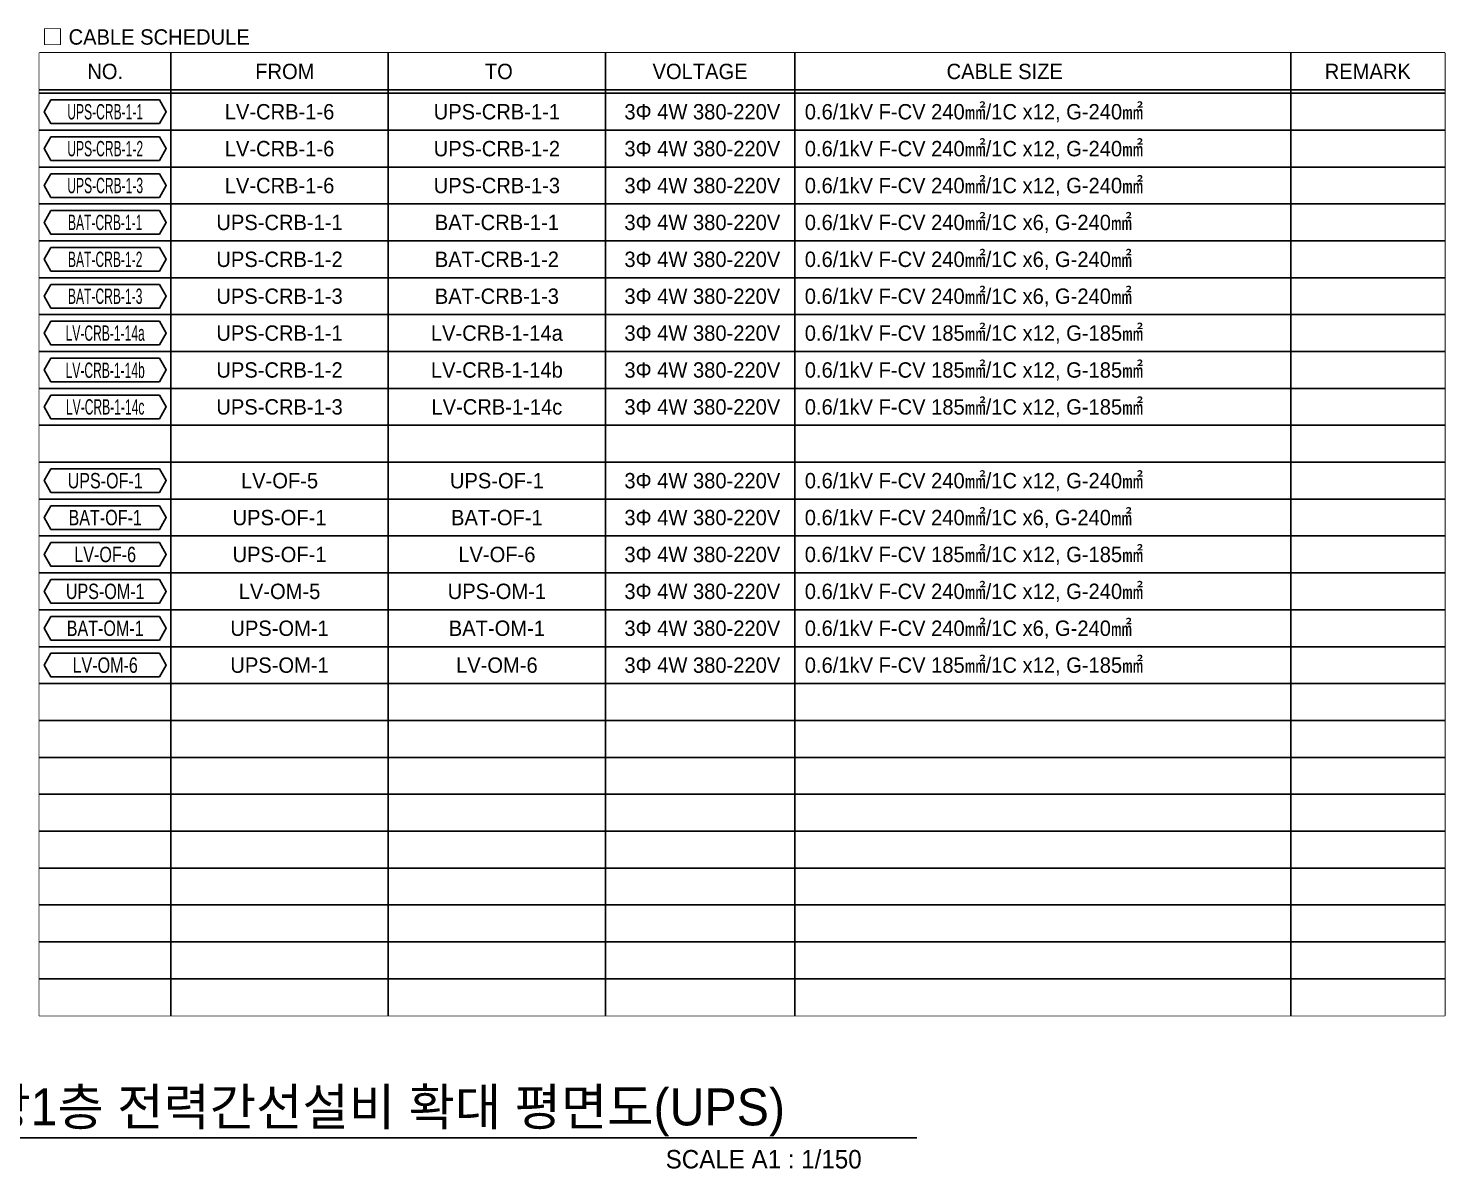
# Model space of a CAD drawing. Header units: millimetres. Extents: x 31670 to 374393, y -351975 to 839589.
# Drawn here: x 300201 to 334734, y -351606 to -323787 of the extents above; entities that cross this region are included whole.
import ezdxf
from ezdxf.enums import TextEntityAlignment as Align

# ---------------------------------------------------------------- set-up
doc = ezdxf.new("R2010")
doc.units = ezdxf.units.MM
doc.header["$LTSCALE"] = 150
for name, color, linetype in [('-----26 Electrical Cable Tray_HV_발전기 B', 103, 'Continuous'), ('-----29 Cable Schedule', 1, 'Continuous'), ('-----29 Indicator', 1, 'Continuous'), ('-----29 주기', 1, 'Continuous'), ('-----30 Text', 2, 'Continuous'), ('-----41 Drawing Title', 2, 'Continuous')]:
    doc.layers.add(name, color=color, linetype=linetype)
doc.styles.add('ELEC', font='')
doc.styles.get('ELEC').set_extended_font_data('Dotum')

msp = doc.modelspace()

# ---------------------------------------------------------------- linework, layer by layer
at = {"layer": '-----29 Cable Schedule', "color": 3, "elevation": -5.590562379853517e-10}
msp.add_lwpolyline([(300473.057682112, -324388.435035311), (334733.9927596782, -324388.4350366955), (334733.9927624767, -347871.7683732476), (300473.0576849105, -347871.7683718632)], close=True, dxfattribs=at)
at = {"layer": '-----41 Drawing Title', "color": 7}
msp.add_line((321860.9290088641, -350850.0006424573), (297039.0709911359, -350850.0006424573), dxfattribs=at)

# ---------------------------------------------------------------- texts
at = {"layer": '-----29 Indicator', "color": 2, "linetype": 'Continuous', "style": 'ELEC'}
msp.add_text('□ CABLE SCHEDULE', height=375, dxfattribs=at).set_placement((300534.9474213558, -323998.0354117093), align=Align.MIDDLE_LEFT)
at = {"layer": '-----41 Drawing Title', "color": 2, "style": 'ELEC'}
msp.add_text('지상1층 전력간선설비 확대 평면도(UPS)', height=900, dxfattribs=at).set_placement((297997.6476047428, -350550.0006424573))
at = {"layer": '-----41 Drawing Title', "style": 'ELEC'}
msp.add_text('SCALE A1 : 1/150', height=450, dxfattribs=at).set_placement((320518.6125562156, -351600.0006424573), align=Align.RIGHT)

# ---------------------------------------------------------------- next in the draw order: wipeouts: each hides what was drawn before it
at = {"color": 3}
msp.add_wipeout([(300473.057682112, -324388.4350353109), (334733.9927596782, -324388.43503669545), (334733.9927624768, -347871.76837324764), (300473.05768491054, -347871.7683718632)], dxfattribs=at).dxf.layer = '-----26 Electrical Cable Tray_HV_발전기 B'

# ---------------------------------------------------------------- next in the draw order: linework, layer by layer
at = {"layer": '-----29 Cable Schedule'}
for p, q in [((303676.5365823539, -324388.4350368498), (303676.5365830021, -325371.7683681097)), ((308975.5425114961, -324388.4350368498), (308975.542512145, -325371.7683652855)), ((314274.5484406831, -324388.4350395392), (314274.548441331, -325371.7683600218)), ((318887.8006613733, -324388.4350395392), (318887.8006620215, -325371.7683600218)), ((330983.9927596954, -324388.4350394812), (330983.9927603436, -325371.7683537995))]:
    msp.add_line(p, q, dxfattribs=at)
at = {"layer": '-----29 Cable Schedule', "color": 3}
for p, q in [((300473.0576821066, -325288.435035311), (334733.9927622549, -325288.4350393735)), ((300473.0576821066, -325371.7683693099), (334733.9927598409, -325371.7683733723))]:
    msp.add_line(p, q, dxfattribs=at)
at = {"layer": '-----29 Cable Schedule', "color": 1}
for p, q in [((303676.5365823539, -325371.7683708488), (303676.5365858241, -347871.7683719926)), ((308975.5425114961, -325371.7683708488), (308975.5425149663, -347871.7683724212)), ((314274.5484406831, -325371.7683708488), (314274.5484441535, -347871.7683728496)), ((318887.8006613733, -325371.7683735381), (318887.8006648438, -347871.7683732224)), ((330983.9927603436, -325371.7683537995), (330983.9927638141, -347871.7683740194)), ((300473.0576819604, -326271.7683708488), (334733.9927596949, -326271.7683733723)), ((300473.0576819604, -327171.7683708488), (334733.9927596949, -327171.7683733723)), ((300473.0576819604, -328071.7683708488), (334733.9927596949, -328071.7683733723)), ((300473.0576819604, -328971.7683708488), (334733.9927596949, -328971.7683733723)), ((300473.0576819604, -329871.7683708488), (334733.9927596949, -329871.7683733723)), ((300473.0576819604, -330771.7683708488), (334733.9927596949, -330771.7683733723)), ((300473.0576819604, -331671.7683708488), (334733.9927596949, -331671.7683733723)), ((300473.0576819604, -332571.7683708488), (334733.9927596949, -332571.7683733723)), ((300473.0576819604, -333471.7683708488), (334733.9927596949, -333471.7683733723)), ((300473.0576818875, -334371.7683708488), (334733.9927596223, -334371.7683733723)), ((300473.0576818149, -335271.7683708486), (334733.9927595494, -335271.7683733723)), ((300473.0576819604, -336171.7683708488), (334733.9927596949, -336171.7683733723)), ((300473.0576819604, -337071.7683708488), (334733.9927596949, -337071.7683733723)), ((300473.0576823195, -337971.7683708488), (334733.9927600541, -337971.7683733723)), ((300473.0576823195, -338871.7683708488), (334733.9927600541, -338871.7683733723)), ((300473.0576823195, -339771.7683708488), (334733.9927600541, -339771.7683733723)), ((300473.0576822467, -340671.7683708488), (334733.9927599814, -340671.7683733723)), ((300473.057682174, -341571.7683708486), (334733.9927599085, -341571.7683733723)), ((300473.0576823195, -342471.7683708488), (334733.9927600541, -342471.7683733723)), ((300473.0576823195, -343371.7683708488), (334733.9927600541, -343371.7683733723)), ((300473.0576826787, -344271.7683708488), (334733.9927604132, -344271.7683733723)), ((300473.0576826124, -345171.7683708488), (334733.9927603469, -345171.7683733724)), ((300473.0576825461, -346071.7683708488), (334733.9927602806, -346071.7683733724)), ((300473.0576824798, -346971.7683708489), (334733.9927602143, -346971.7683733724))]:
    msp.add_line(p, q, dxfattribs=at)
at = {"layer": '-----29 주기', "elevation": -5.590562379853517e-10}
for points in [[(300751.8916942, -325533.0183651617), (300585.1818039881, -325821.7683651633), (300751.8916942026, -326110.5183651668), (303397.7025733094, -326110.5183651668), (303564.4124635328, -325821.7683651633), (303397.7025733069, -325533.0183651617)], [(300751.8916941932, -326433.0183651617), (300585.1818039813, -326721.7683651633), (300751.8916941958, -327010.5183651668), (303397.7025733027, -327010.5183651668), (303564.412463526, -326721.7683651633), (303397.7025733001, -326433.0183651617)], [(300751.8916941918, -327333.0183651617), (300585.1818039799, -327621.7683651633), (300751.8916941944, -327910.5183651668), (303397.7025733013, -327910.5183651668), (303564.4124635246, -327621.7683651633), (303397.7025732987, -327333.0183651617)], [(300751.8916928386, -328233.0184002283), (300585.1818026267, -328521.7684002299), (300751.891692841, -328810.5184002334), (303397.7025719478, -328810.5184002334), (303564.4124621712, -328521.7684002299), (303397.7025719453, -328233.0184002283)], [(300751.8916927723, -329133.0184002283), (300585.1818025603, -329421.7684002299), (300751.8916927748, -329710.5184002334), (303397.7025718815, -329710.5184002334), (303564.412462105, -329421.7684002299), (303397.7025718791, -329133.0184002283)], [(300751.8916927059, -330033.0184002283), (300585.181802494, -330321.7684002299), (300751.8916927085, -330610.5184002334), (303397.7025718151, -330610.5184002334), (303564.4124620387, -330321.7684002299), (303397.7025718128, -330033.0184002283)], [(300751.8916930133, -330933.0183651617), (300585.1818028013, -331221.7683651633), (300751.8916930158, -331510.5183651668), (303397.7025721224, -331510.5183651668), (303564.412462346, -331221.7683651633), (303397.7025721201, -330933.0183651617)], [(300751.8916930133, -331833.0183651617), (300585.1818028013, -332121.7683651633), (300751.8916930158, -332410.5183651668), (303397.7025721224, -332410.5183651668), (303564.412462346, -332121.7683651633), (303397.7025721201, -331833.0183651617)], [(300751.8916930133, -332733.0183651617), (300585.1818028013, -333021.7683651633), (300751.8916930158, -333310.5183651668), (303397.7025721224, -333310.5183651668), (303564.412462346, -333021.7683651633), (303397.7025721201, -332733.0183651617)], [(300751.8916941099, -334533.0183651617), (300585.181803898, -334821.7683651633), (300751.8916941124, -335110.5183651668), (303397.7025732191, -335110.5183651668), (303564.4124634427, -334821.7683651633), (303397.7025732168, -334533.0183651617)], [(300751.891692552, -335433.0184002283), (300585.1818023401, -335721.7684002299), (300751.8916925546, -336010.5184002334), (303397.7025716614, -336010.5184002334), (303564.4124618848, -335721.7684002299), (303397.7025716589, -335433.0184002283)], [(300751.8916940729, -336333.0183651617), (300585.1818038609, -336621.7683651633), (300751.8916940754, -336910.5183651668), (303397.7025731821, -336910.5183651668), (303564.4124634056, -336621.7683651633), (303397.7025731797, -336333.0183651617)], [(300751.8916941099, -337233.0183651617), (300585.181803898, -337521.7683651633), (300751.8916941124, -337810.5183651668), (303397.7025732191, -337810.5183651668), (303564.4124634427, -337521.7683651633), (303397.7025732168, -337233.0183651617)], [(300751.8916922868, -338133.0184002283), (300585.1818020749, -338421.7684002299), (300751.8916922894, -338710.5184002334), (303397.7025713963, -338710.5184002334), (303564.4124616196, -338421.7684002299), (303397.7025713937, -338133.0184002283)], [(300751.8916939772, -339033.0183651617), (300585.1818037652, -339321.7683651633), (300751.8916939797, -339610.5183651668), (303397.7025730866, -339610.5183651668), (303564.4124633099, -339321.7683651633), (303397.702573084, -339033.0183651617)]]:
    msp.add_lwpolyline(points, close=True, dxfattribs=at)

# ---------------------------------------------------------------- next in the draw order: texts
at = {"layer": '-----30 Text', "style": 'ELEC'}
msp.add_text('NO.', height=375.0000027087478, dxfattribs=at).set_placement((302074.7971323786, -324838.4350356348), align=Align.MIDDLE)
for s, height, p in [('FROM', 375.0000027087478, (306454.8981260689, -324838.4350370993)), ('TO', 375.0000027087478, (311672.5446319164, -324838.4350370993)), ('VOLTAGE', 375.0000027087478, (316579.5826292665, -324838.4350370993)), ('CABLE SIZE', 375.0000027087478, (324007.5531111151, -324838.4350370993)), ('REMARK', 375.0000027087478, (332858.992759992, -324838.435037028)), ('LV-CRB-1-6', 375, (306326.0395511731, -325821.7683782505)), ('UPS-CRB-1-1', 375, (311625.0454803382, -325821.7683788232)), ('3Φ 4W 380-220V', 375, (316634.2302452079, -325821.7683792516)), ('LV-CRB-1-6', 375, (306326.0395511664, -326721.7683782505)), ('UPS-CRB-1-2', 375, (311625.0454803314, -326721.7683788232)), ('3Φ 4W 380-220V', 375, (316634.2302452011, -326721.7683792516)), ('LV-CRB-1-6', 375, (306326.039551165, -327621.7683782505)), ('UPS-CRB-1-3', 375, (311625.04548033, -327621.7683788232)), ('3Φ 4W 380-220V', 375, (316634.2302451995, -327621.7683792516)), ('UPS-CRB-1-1', 375, (306326.0395494478, -328521.7683782505)), ('BAT-CRB-1-1', 375, (311625.0454786129, -328521.7683788232)), ('3Φ 4W 380-220V', 375, (316634.2302434826, -328521.7683792516)), ('UPS-CRB-1-2', 375, (306326.0395493815, -329421.7683782505)), ('BAT-CRB-1-2', 375, (311625.0454785465, -329421.7683788232)), ('3Φ 4W 380-220V', 375, (316634.2302434163, -329421.7683792516)), ('UPS-CRB-1-3', 375, (306326.0395493151, -330321.7683782505)), ('BAT-CRB-1-3', 375, (311625.0454784804, -330321.7683788232)), ('3Φ 4W 380-220V', 375, (316634.2302433499, -330321.7683792516)), ('UPS-CRB-1-1', 375, (306326.0395499864, -331221.7683782505)), ('LV-CRB-1-14a', 375, (311625.0454791514, -331221.7683788232)), ('3Φ 4W 380-220V', 375, (316634.2302440212, -331221.7683792516)), ('UPS-CRB-1-2', 375, (306326.0395499864, -332121.7683782505)), ('LV-CRB-1-14b', 375, (311625.0454791514, -332121.7683788232)), ('3Φ 4W 380-220V', 375, (316634.2302440212, -332121.7683792516)), ('UPS-CRB-1-3', 375, (306326.0395499864, -333021.7683782505)), ('LV-CRB-1-14c', 375, (311625.0454791514, -333021.7683788232)), ('3Φ 4W 380-220V', 375, (316634.2302440212, -333021.7683792516)), ('LV-OF-5', 375, (306326.039551083, -334821.7683782505)), ('UPS-OF-1', 375, (311625.0454802478, -334821.7683788232)), ('3Φ 4W 380-220V', 375, (316634.2302451176, -334821.7683792516)), ('UPS-OF-1', 375, (306326.0395491614, -335721.7683782505)), ('BAT-OF-1', 375, (311625.0454783265, -335721.7683788232)), ('3Φ 4W 380-220V', 375, (316634.2302431962, -335721.7683792516)), ('UPS-OF-1', 375, (306326.039551046, -336621.7683782505)), ('LV-OF-6', 375, (311625.0454802108, -336621.7683788232)), ('3Φ 4W 380-220V', 375, (316634.2302450805, -336621.7683792516)), ('LV-OM-5', 375, (306326.039551083, -337521.7683782505)), ('UPS-OM-1', 375, (311625.0454802478, -337521.7683788232)), ('3Φ 4W 380-220V', 375, (316634.2302451176, -337521.7683792516)), ('UPS-OM-1', 375, (306326.0395488963, -338421.7683782505)), ('BAT-OM-1', 375, (311625.0454780613, -338421.7683788232)), ('3Φ 4W 380-220V', 375, (316634.2302429311, -338421.7683792516)), ('UPS-OM-1', 375, (306326.0395509503, -339321.7683782505)), ('LV-OM-6', 375, (311625.0454801153, -339321.7683788232)), ('3Φ 4W 380-220V', 375, (316634.2302449851, -339321.7683792516))]:
    msp.add_text(s, height=height, dxfattribs=at).set_placement(p, align=Align.MIDDLE_CENTER)
at = {"layer": '-----30 Text', "linetype": 'Continuous', "style": 'ELEC'}
for s, width, p in [('UPS-CRB-1-1', 0.6, (302074.7971337547, -325821.7683651642)), ('UPS-CRB-1-2', 0.6, (302074.797133748, -326721.7683651642)), ('UPS-CRB-1-3', 0.6, (302074.7971337466, -327621.7683651642)), ('BAT-CRB-1-1', 0.6, (302074.7971323931, -328521.7684002309)), ('BAT-CRB-1-2', 0.6, (302074.7971323268, -329421.7684002309)), ('BAT-CRB-1-3', 0.6, (302074.7971322606, -330321.7684002309)), ('LV-CRB-1-14a', 0.6, (302074.797132568, -331221.7683651642)), ('LV-CRB-1-14b', 0.6, (302074.797132568, -332121.7683651642)), ('LV-CRB-1-14c', 0.6, (302074.797132568, -333021.7683651642)), ('UPS-OF-1', 0.8, (302074.7971336644, -334821.7683651642)), ('BAT-OF-1', 0.8, (302074.7971321067, -335721.7684002311)), ('LV-OF-6', 0.8, (302074.7971336273, -336621.7683651642)), ('UPS-OM-1', 0.8, (302074.7971336644, -337521.7683651642)), ('BAT-OM-1', 0.8, (302074.7971318415, -338421.7684002311)), ('LV-OM-6', 0.8, (302074.7971335319, -339321.7683651642))]:
    msp.add_text(s, height=375, dxfattribs=dict(at, width=width)).set_placement(p, align=Align.MIDDLE)
at = {"layer": '-----30 Text', "style": 'ELEC'}
for s, p in [('0.6/1kV F-CV 240㎟/1C x12, G-240㎟', (319132.4962171777, -325821.768382803)), ('0.6/1kV F-CV 240㎟/1C x12, G-240㎟', (319132.496217171, -326721.768382803)), ('0.6/1kV F-CV 240㎟/1C x12, G-240㎟', (319132.4962171696, -327621.768382803)), ('0.6/1kV F-CV 240㎟/1C x6, G-240㎟', (319132.4962154524, -328521.768382803)), ('0.6/1kV F-CV 240㎟/1C x6, G-240㎟', (319132.4962153861, -329421.768382803)), ('0.6/1kV F-CV 240㎟/1C x6, G-240㎟', (319132.49621532, -330321.768382803)), ('0.6/1kV F-CV 185㎟/1C x12, G-185㎟', (319132.496215991, -331221.768382803)), ('0.6/1kV F-CV 185㎟/1C x12, G-185㎟', (319132.496215991, -332121.768382803)), ('0.6/1kV F-CV 185㎟/1C x12, G-185㎟', (319132.496215991, -333021.768382803)), ('0.6/1kV F-CV 240㎟/1C x12, G-240㎟', (319132.4962170876, -334821.768382803)), ('0.6/1kV F-CV 240㎟/1C x6, G-240㎟', (319132.4962151661, -335721.768382803)), ('0.6/1kV F-CV 185㎟/1C x12, G-185㎟', (319132.4962170506, -336621.768382803)), ('0.6/1kV F-CV 240㎟/1C x12, G-240㎟', (319132.4962170876, -337521.768382803)), ('0.6/1kV F-CV 240㎟/1C x6, G-240㎟', (319132.4962149009, -338421.768382803)), ('0.6/1kV F-CV 185㎟/1C x12, G-185㎟', (319132.4962169549, -339321.768382803))]:
    msp.add_text(s, height=375, dxfattribs=at).set_placement(p, align=Align.MIDDLE_LEFT)

doc.saveas('drawing.dxf')
